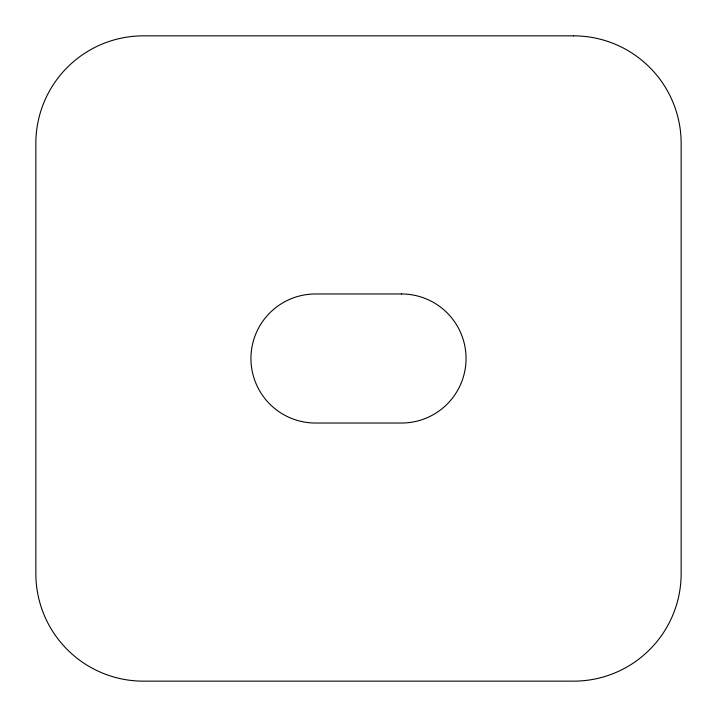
<?xml version="1.0" encoding="UTF-8"?>
<svg xmlns="http://www.w3.org/2000/svg" width="717" height="717" viewBox="0 0 717 717"><rect width="100%" height="100%" fill="white"/><g stroke="black" fill="none" stroke-linecap="round" stroke-linejoin="round"><path stroke-width="1.08" d="M573.6 35.85L143.4 35.85A107.55 107.55 0 0 0 35.85 143.4L35.85 573.6A107.55 107.55 0 0 0 143.4 681.15L573.6 681.15A107.55 107.55 0 0 0 681.15 573.6L681.15 143.4A107.55 107.55 0 0 0 573.6 35.85M401.52 293.97L315.48 293.97A64.53 64.53 0 0 0 250.95 358.5A64.53 64.53 0 0 0 315.48 423.03L401.52 423.03A64.53 64.53 0 0 0 466.05 358.5A64.53 64.53 0 0 0 401.52 293.97"/></g></svg>
